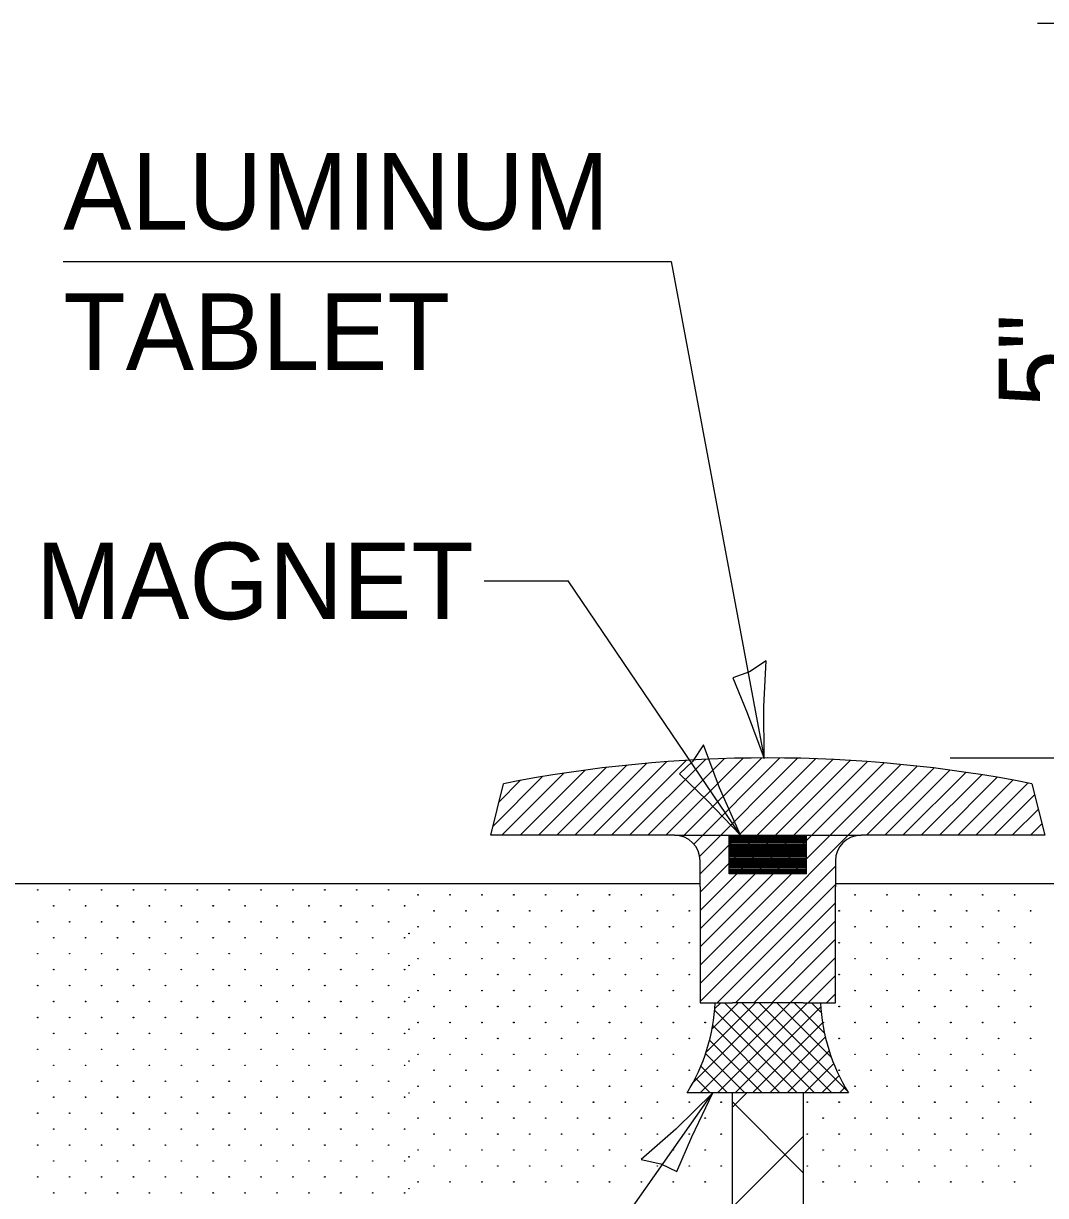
# Model space of a CAD drawing. Extents: x 99977 to 100657, y 99437 to 99877.
# Drawn here: x 100098.18 to 100136.23, y 99552.95 to 99596.6 of the extents above; entities that cross this region are included whole.
import ezdxf

# ---------------------------------------------------------------- set-up
doc = ezdxf.new("R2010")
doc.units = 0
for name, color, linetype in [('Design_PR_Roadway Dimensions', 7, 'Continuous'), ('Design_PR_Roadway Notes', 7, 'Continuous'), ('Level 21', 7, 'Continuous'), ('Level 43', 7, 'Continuous'), ('Level 54', 7, 'Continuous'), ('Level 8', 7, 'Continuous'), ('Stage_Construction Traffic Control', 7, 'Continuous'), ('Topo_NonHighway Improvements', 7, 'Continuous')]:
    doc.layers.add(name, color=color, linetype=linetype)

msp = doc.modelspace()

# ---------------------------------------------------------------- linework, layer by layer
at = {"layer": 'Design_PR_Roadway Notes'}
for p, q in [((100099.655, 99587.731), (100122.296, 99587.731)), ((100122.296, 99587.731), (100125.753, 99569.227)), ((100115.324, 99575.838), (100118.456, 99575.838)), ((100124.868, 99566.371), (100118.456, 99575.838)), ((100097.987, 99519.98), (100123.836, 99556.777))]:
    msp.add_line(p, q, dxfattribs=at)
for points in [[(100125.832, 99572.866), (100125.212, 99572.455), (100124.587, 99572.224), (100125.123, 99570.922), (100125.753, 99569.227), (100125.744, 99571.158)], [(100123.488, 99569.738), (100123.083, 99569.114), (100122.603, 99568.653), (100123.614, 99567.673), (100124.868, 99566.371), (100124.089, 99568.138)], [(100121.178, 99554.291), (100121.906, 99554.135), (100122.507, 99553.849), (100123.064, 99555.142), (100123.836, 99556.777), (100122.461, 99555.421)]]:
    msp.add_lwpolyline(points, close=True, dxfattribs=at)
at = {"layer": 'Level 21'}
for centre in [(100098.709, 99564.333), (100099.896, 99564.333), (100101.084, 99564.333), (100102.272, 99564.333), (100103.459, 99564.333), (100104.647, 99564.333), (100105.834, 99564.333), (100107.022, 99564.333), (100108.209, 99564.333), (100109.397, 99564.333), (100110.584, 99564.333), (100111.772, 99564.333), (100112.868, 99564.148), (100114.056, 99564.148), (100115.243, 99564.148), (100116.431, 99564.148), (100117.618, 99564.148), (100118.806, 99564.148), (100119.993, 99564.148), (100121.181, 99564.148), (100122.368, 99564.148), (100129.138, 99564.148), (100130.325, 99564.148), (100131.513, 99564.148), (100132.7, 99564.148), (100133.888, 99564.148), (100135.076, 99564.148), (100099.303, 99563.739), (100100.49, 99563.739), (100101.678, 99563.739), (100102.865, 99563.739), (100104.053, 99563.739), (100105.24, 99563.739), (100106.428, 99563.739), (100107.616, 99563.739), (100108.803, 99563.739), (100109.991, 99563.739), (100111.178, 99563.739), (100112.366, 99563.739), (100113.462, 99563.554), (100114.649, 99563.554), (100115.837, 99563.554), (100117.024, 99563.554), (100118.212, 99563.554), (100119.4, 99563.554), (100120.587, 99563.554), (100121.775, 99563.554), (100122.962, 99563.554), (100128.544, 99563.554), (100129.732, 99563.554), (100130.919, 99563.554), (100132.107, 99563.554), (100133.294, 99563.554), (100134.482, 99563.554), (100135.669, 99563.554), (100098.709, 99563.145), (100099.896, 99563.145), (100101.084, 99563.145), (100102.272, 99563.145), (100103.459, 99563.145), (100104.647, 99563.145), (100105.834, 99563.145), (100107.022, 99563.145), (100108.209, 99563.145), (100109.397, 99563.145), (100110.584, 99563.145), (100111.772, 99563.145), (100112.868, 99562.96), (100114.056, 99562.96), (100115.243, 99562.96), (100116.431, 99562.96), (100117.618, 99562.96), (100118.806, 99562.96), (100119.993, 99562.96), (100121.181, 99562.96), (100122.368, 99562.96), (100129.138, 99562.96), (100130.325, 99562.96), (100131.513, 99562.96), (100132.7, 99562.96), (100133.888, 99562.96), (100135.076, 99562.96), (100099.303, 99562.551), (100100.49, 99562.551), (100101.678, 99562.551), (100102.865, 99562.551), (100104.053, 99562.551), (100105.24, 99562.551), (100106.428, 99562.551), (100107.616, 99562.551), (100108.803, 99562.551), (100109.991, 99562.551), (100111.178, 99562.551), (100112.366, 99562.551), (100112.53, 99562.708), (100113.462, 99562.366), (100114.649, 99562.366), (100115.837, 99562.366), (100117.024, 99562.366), (100118.212, 99562.366), (100119.4, 99562.366), (100120.587, 99562.366), (100121.775, 99562.366), (100122.962, 99562.366), (100128.544, 99562.366), (100129.732, 99562.366), (100130.919, 99562.366), (100132.107, 99562.366), (100133.294, 99562.366), (100134.482, 99562.366), (100135.669, 99562.366), (100098.709, 99561.958), (100099.896, 99561.958), (100101.084, 99561.958), (100102.272, 99561.958), (100103.459, 99561.958), (100104.647, 99561.958), (100105.834, 99561.958), (100107.022, 99561.958), (100108.209, 99561.958), (100109.397, 99561.958), (100110.584, 99561.958), (100111.772, 99561.958), (100112.868, 99561.773), (100114.056, 99561.773), (100115.243, 99561.773), (100116.431, 99561.773), (100117.618, 99561.773), (100118.806, 99561.773), (100119.993, 99561.773), (100121.181, 99561.773), (100122.368, 99561.773), (100129.138, 99561.773), (100130.325, 99561.773), (100131.513, 99561.773), (100132.7, 99561.773), (100133.888, 99561.773), (100135.076, 99561.773), (100099.303, 99561.364), (100100.49, 99561.364), (100101.678, 99561.364), (100102.865, 99561.364), (100104.053, 99561.364), (100105.24, 99561.364), (100106.428, 99561.364), (100107.616, 99561.364), (100108.803, 99561.364), (100109.991, 99561.364), (100111.178, 99561.364), (100112.366, 99561.364), (100112.53, 99561.52), (100113.462, 99561.179), (100114.649, 99561.179), (100115.837, 99561.179), (100117.024, 99561.179), (100118.212, 99561.179), (100119.4, 99561.179), (100120.587, 99561.179), (100121.775, 99561.179), (100122.962, 99561.179), (100128.544, 99561.179), (100129.732, 99561.179), (100130.919, 99561.179), (100132.107, 99561.179), (100133.294, 99561.179), (100134.482, 99561.179), (100135.669, 99561.179), (100098.709, 99560.77), (100099.896, 99560.77), (100101.084, 99560.77), (100102.272, 99560.77), (100103.459, 99560.77), (100104.647, 99560.77), (100105.834, 99560.77), (100107.022, 99560.77), (100108.209, 99560.77), (100109.397, 99560.77), (100110.584, 99560.77), (100111.772, 99560.77), (100112.53, 99560.333), (100112.868, 99560.585), (100114.056, 99560.585), (100115.243, 99560.585), (100116.431, 99560.585), (100117.618, 99560.585), (100118.806, 99560.585), (100119.993, 99560.585), (100121.181, 99560.585), (100122.368, 99560.585), (100129.138, 99560.585), (100130.325, 99560.585), (100131.513, 99560.585), (100132.7, 99560.585), (100133.888, 99560.585), (100135.076, 99560.585), (100099.303, 99560.176), (100100.49, 99560.176), (100101.678, 99560.176), (100102.865, 99560.176), (100104.053, 99560.176), (100105.24, 99560.176), (100106.428, 99560.176), (100107.616, 99560.176), (100108.803, 99560.176), (100109.991, 99560.176), (100111.178, 99560.176), (100112.366, 99560.176), (100113.462, 99559.991), (100114.649, 99559.991), (100115.837, 99559.991), (100117.024, 99559.991), (100118.212, 99559.991), (100119.4, 99559.991), (100120.587, 99559.991), (100121.775, 99559.991), (100122.962, 99559.991), (100128.544, 99559.991), (100129.732, 99559.991), (100130.919, 99559.991), (100132.107, 99559.991), (100133.294, 99559.991), (100134.482, 99559.991), (100135.669, 99559.991), (100098.709, 99559.583), (100099.896, 99559.583), (100101.084, 99559.583), (100102.272, 99559.583), (100103.459, 99559.583), (100104.647, 99559.583), (100105.834, 99559.583), (100107.022, 99559.583), (100108.209, 99559.583), (100109.397, 99559.583), (100110.584, 99559.583), (100111.772, 99559.583), (100099.303, 99558.989), (100100.49, 99558.989), (100101.678, 99558.989), (100102.865, 99558.989), (100104.053, 99558.989), (100105.24, 99558.989), (100106.428, 99558.989), (100107.616, 99558.989), (100108.803, 99558.989), (100109.991, 99558.989), (100111.178, 99558.989), (100112.366, 99558.989), (100112.53, 99559.145), (100112.868, 99559.397), (100114.056, 99559.397), (100115.243, 99559.397), (100116.431, 99559.397), (100117.618, 99559.397), (100118.806, 99559.397), (100119.993, 99559.397), (100121.181, 99559.397), (100122.368, 99559.397), (100123.556, 99559.397), (100127.95, 99559.397), (100129.138, 99559.397), (100130.325, 99559.397), (100131.513, 99559.397), (100132.7, 99559.397), (100133.888, 99559.397), (100135.076, 99559.397), (100113.462, 99558.804), (100114.649, 99558.804), (100115.837, 99558.804), (100117.024, 99558.804), (100118.212, 99558.804), (100119.4, 99558.804), (100120.587, 99558.804), (100121.775, 99558.804), (100122.962, 99558.804), (100128.544, 99558.804), (100129.732, 99558.804), (100130.919, 99558.804), (100132.107, 99558.804), (100133.294, 99558.804), (100134.482, 99558.804), (100135.669, 99558.804), (100098.709, 99558.395), (100099.896, 99558.395), (100101.084, 99558.395), (100102.272, 99558.395), (100103.459, 99558.395), (100104.647, 99558.395), (100105.834, 99558.395), (100107.022, 99558.395), (100108.209, 99558.395), (100109.397, 99558.395), (100110.584, 99558.395), (100111.772, 99558.395), (100112.868, 99558.21), (100114.056, 99558.21), (100115.243, 99558.21), (100116.431, 99558.21), (100117.618, 99558.21), (100118.806, 99558.21), (100119.993, 99558.21), (100121.181, 99558.21), (100122.368, 99558.21), (100129.138, 99558.21), (100130.325, 99558.21), (100131.513, 99558.21), (100132.7, 99558.21), (100133.888, 99558.21), (100135.076, 99558.21), (100099.303, 99557.801), (100100.49, 99557.801), (100101.678, 99557.801), (100102.865, 99557.801), (100104.053, 99557.801), (100105.24, 99557.801), (100106.428, 99557.801), (100107.616, 99557.801), (100108.803, 99557.801), (100109.991, 99557.801), (100111.178, 99557.801), (100112.366, 99557.801), (100112.53, 99557.958), (100113.462, 99557.616), (100114.649, 99557.616), (100115.837, 99557.616), (100117.024, 99557.616), (100118.212, 99557.616), (100119.4, 99557.616), (100120.587, 99557.616), (100121.775, 99557.616), (100122.962, 99557.616), (100128.544, 99557.616), (100129.732, 99557.616), (100130.919, 99557.616), (100132.107, 99557.616), (100133.294, 99557.616), (100134.482, 99557.616), (100135.669, 99557.616), (100098.709, 99557.207), (100099.896, 99557.207), (100101.084, 99557.207), (100102.272, 99557.207), (100103.459, 99557.207), (100104.647, 99557.207), (100105.834, 99557.207), (100107.022, 99557.207), (100108.209, 99557.207), (100109.397, 99557.207), (100110.584, 99557.207), (100111.772, 99557.207), (100112.868, 99557.022), (100114.056, 99557.022), (100115.243, 99557.022), (100116.431, 99557.022), (100117.618, 99557.022), (100118.806, 99557.022), (100119.993, 99557.022), (100121.181, 99557.022), (100122.368, 99557.022), (100129.138, 99557.022), (100130.325, 99557.022), (100131.513, 99557.022), (100132.7, 99557.022), (100133.888, 99557.022), (100135.076, 99557.022), (100099.303, 99556.614), (100100.49, 99556.614), (100101.678, 99556.614), (100102.865, 99556.614), (100104.053, 99556.614), (100105.24, 99556.614), (100106.428, 99556.614), (100107.616, 99556.614), (100108.803, 99556.614), (100109.991, 99556.614), (100111.178, 99556.614), (100112.366, 99556.614), (100112.53, 99556.77), (100113.462, 99556.429), (100114.649, 99556.429), (100115.837, 99556.429), (100117.024, 99556.429), (100118.212, 99556.429), (100119.4, 99556.429), (100120.587, 99556.429), (100121.775, 99556.429), (100122.962, 99556.429), (100124.15, 99556.429), (100127.356, 99556.429), (100128.544, 99556.429), (100129.732, 99556.429), (100130.919, 99556.429), (100132.107, 99556.429), (100133.294, 99556.429), (100134.482, 99556.429), (100135.669, 99556.429), (100098.709, 99556.02), (100099.896, 99556.02), (100101.084, 99556.02), (100102.272, 99556.02), (100103.459, 99556.02), (100104.647, 99556.02), (100105.834, 99556.02), (100107.022, 99556.02), (100108.209, 99556.02), (100109.397, 99556.02), (100110.584, 99556.02), (100111.772, 99556.02), (100112.868, 99555.835), (100114.056, 99555.835), (100115.243, 99555.835), (100116.431, 99555.835), (100117.618, 99555.835), (100118.806, 99555.835), (100119.993, 99555.835), (100121.181, 99555.835), (100122.368, 99555.835), (100123.556, 99555.835), (100127.95, 99555.835), (100129.138, 99555.835), (100130.325, 99555.835), (100131.513, 99555.835), (100132.7, 99555.835), (100133.888, 99555.835), (100135.076, 99555.835), (100099.303, 99555.426), (100100.49, 99555.426), (100101.678, 99555.426), (100102.865, 99555.426), (100104.053, 99555.426), (100105.24, 99555.426), (100106.428, 99555.426), (100107.616, 99555.426), (100108.803, 99555.426), (100109.991, 99555.426), (100111.178, 99555.426), (100112.366, 99555.426), (100113.462, 99555.241), (100114.649, 99555.241), (100115.837, 99555.241), (100117.024, 99555.241), (100118.212, 99555.241), (100119.4, 99555.241), (100120.587, 99555.241), (100121.775, 99555.241), (100122.962, 99555.241), (100124.15, 99555.241), (100127.356, 99555.241), (100128.544, 99555.241), (100129.732, 99555.241), (100130.919, 99555.241), (100132.107, 99555.241), (100133.294, 99555.241), (100134.482, 99555.241), (100135.669, 99555.241), (100098.709, 99554.832), (100099.896, 99554.832), (100101.084, 99554.832), (100102.272, 99554.832), (100103.459, 99554.832), (100104.647, 99554.832), (100105.834, 99554.832), (100107.022, 99554.832), (100108.209, 99554.832), (100109.397, 99554.832), (100110.584, 99554.832), (100111.772, 99554.832), (100112.868, 99554.647), (100114.056, 99554.647), (100115.243, 99554.647), (100116.431, 99554.647), (100117.618, 99554.647), (100118.806, 99554.647), (100119.993, 99554.647), (100121.181, 99554.647), (100122.368, 99554.647), (100123.556, 99554.647), (100127.95, 99554.647), (100129.138, 99554.647), (100130.325, 99554.647), (100131.513, 99554.647), (100132.7, 99554.647), (100133.888, 99554.647), (100135.076, 99554.647), (100099.303, 99554.238), (100100.49, 99554.238), (100101.678, 99554.238), (100102.865, 99554.238), (100104.053, 99554.238), (100105.24, 99554.238), (100106.428, 99554.238), (100107.616, 99554.238), (100108.803, 99554.238), (100109.991, 99554.238), (100111.178, 99554.238), (100112.366, 99554.238), (100112.53, 99554.395), (100113.462, 99554.053), (100114.649, 99554.053), (100115.837, 99554.053), (100117.024, 99554.053), (100118.212, 99554.053), (100119.4, 99554.053), (100120.587, 99554.053), (100121.775, 99554.053), (100122.962, 99554.053), (100124.15, 99554.053), (100127.356, 99554.053), (100128.544, 99554.053), (100129.732, 99554.053), (100130.919, 99554.053), (100132.107, 99554.053), (100133.294, 99554.053), (100134.482, 99554.053), (100135.669, 99554.053), (100098.709, 99553.645), (100099.896, 99553.645), (100101.084, 99553.645), (100102.272, 99553.645), (100103.459, 99553.645), (100104.647, 99553.645), (100105.834, 99553.645), (100107.022, 99553.645), (100108.209, 99553.645), (100109.397, 99553.645), (100110.584, 99553.645), (100111.772, 99553.645), (100112.868, 99553.46), (100114.056, 99553.46), (100115.243, 99553.46), (100116.431, 99553.46), (100117.618, 99553.46), (100118.806, 99553.46), (100119.993, 99553.46), (100121.181, 99553.46), (100122.368, 99553.46), (100123.556, 99553.46), (100127.95, 99553.46), (100129.138, 99553.46), (100130.325, 99553.46), (100131.513, 99553.46), (100132.7, 99553.46), (100133.888, 99553.46), (100135.076, 99553.46), (100099.303, 99553.051), (100100.49, 99553.051), (100101.678, 99553.051), (100102.865, 99553.051), (100104.053, 99553.051), (100105.24, 99553.051), (100106.428, 99553.051), (100107.616, 99553.051), (100108.803, 99553.051), (100109.991, 99553.051), (100111.178, 99553.051), (100112.366, 99553.051), (100112.53, 99553.207)]:
    msp.add_circle(centre, 0.0112, dxfattribs=at)
at = {"layer": 'Level 43'}
for p, q in [((100156.915, 99596.595), (100135.922, 99596.595)), ((100132.677, 99569.247), (100150.569, 99569.247))]:
    msp.add_line(p, q, dxfattribs=at)
at = {"layer": 'Level 54'}
for points in [[(100118.707, 99566.371), (100121.382, 99569.047)], [(100119.384, 99566.371), (100122.12, 99569.102)], [(100120.063, 99566.371), (100122.845, 99569.153)], [(100120.74, 99566.371), (100123.566, 99569.193)], [(100121.421, 99566.371), (100124.275, 99569.223)], [(100122.096, 99566.371), (100124.97, 99569.239)], [(100122.723, 99566.315), (100125.654, 99569.242)], [(100123.13, 99566.041), (100126.328, 99569.242)], [(100123.355, 99565.587), (100126.999, 99569.232)], [(100123.365, 99564.925), (100127.661, 99569.215)], [(100123.365, 99564.247), (100128.311, 99569.188)], [(100123.365, 99563.565), (100128.954, 99569.153)], [(100123.365, 99562.887), (100129.594, 99569.114)], [(100123.365, 99562.209), (100130.215, 99569.058)], [(100115.99, 99566.371), (100118.3, 99568.675)], [(100116.669, 99566.371), (100119.092, 99568.792)], [(100117.346, 99566.371), (100119.869, 99568.895)], [(100118.028, 99566.371), (100120.635, 99568.976)], [(100123.365, 99561.531), (100130.84, 99569.004)], [(100123.365, 99560.853), (100131.453, 99568.941)], [(100129.562, 99566.371), (100132.065, 99568.871)], [(100130.239, 99566.371), (100132.666, 99568.792)], [(100130.92, 99566.371), (100133.256, 99568.706)], [(100131.6, 99566.371), (100133.85, 99568.62)], [(100115.659, 99566.712), (100117.496, 99568.549)], [(100115.885, 99567.617), (100116.673, 99568.404)], [(100132.276, 99566.371), (100134.432, 99568.526)], [(100132.956, 99566.371), (100135.009, 99568.424)], [(100133.633, 99566.371), (100135.576, 99568.314)], [(100134.312, 99566.371), (100135.825, 99567.879)], [(100134.989, 99566.371), (100135.96, 99567.339)], [(100135.668, 99566.371), (100136.093, 99566.794)], [(100123.365, 99560.175), (100128.405, 99565.211)], [(100124.005, 99560.132), (100128.405, 99564.533)], [(100124.682, 99560.132), (100128.405, 99563.855)], [(100125.362, 99560.132), (100128.405, 99563.177)], [(100126.038, 99560.132), (100128.405, 99562.499)], [(100126.718, 99560.132), (100128.405, 99561.821)], [(100127.393, 99560.132), (100128.405, 99561.143)], [(100128.074, 99560.132), (100128.405, 99560.463)]]:
    msp.add_lwpolyline(points, dxfattribs=at)
at = {"layer": 'Level 8'}
for p, q in [((100115.572, 99566.371), (100116.053, 99568.287)), ((100135.723, 99568.287), (100136.203, 99566.371)), ((100122.409, 99566.371), (100115.572, 99566.371)), ((100122.409, 99566.371), (100129.366, 99566.371)), ((100124.447, 99564.928), (100124.447, 99566.371)), ((100124.447, 99566.343), (100127.323, 99566.343)), ((100124.447, 99566.293), (100127.323, 99566.293)), ((100124.447, 99566.191), (100127.328, 99566.191)), ((100124.447, 99566.092), (100127.328, 99566.092)), ((100124.447, 99566.041), (100127.328, 99566.041)), ((100124.447, 99565.995), (100127.323, 99565.995)), ((100124.452, 99566.242), (100127.328, 99566.242)), ((100124.452, 99566.143), (100127.328, 99566.143)), ((100127.323, 99564.928), (100127.323, 99566.371)), ((100136.203, 99566.371), (100129.366, 99566.371)), ((100124.447, 99565.944), (100127.323, 99565.944)), ((100124.447, 99565.893), (100127.323, 99565.893)), ((100124.447, 99565.845), (100127.328, 99565.845)), ((100124.447, 99565.571), (100127.328, 99565.571)), ((100124.452, 99565.794), (100127.328, 99565.794)), ((100124.452, 99565.744), (100127.332, 99565.744)), ((100124.452, 99565.705), (100127.332, 99565.705)), ((100124.452, 99565.661), (100127.328, 99565.661)), ((100124.452, 99565.622), (100127.328, 99565.622)), ((100123.365, 99564.443), (100123.365, 99565.41)), ((100124.447, 99565.52), (100127.328, 99565.52)), ((100124.447, 99565.47), (100127.328, 99565.47)), ((100124.447, 99565.363), (100127.323, 99565.363)), ((100124.447, 99565.317), (100127.323, 99565.317)), ((100124.447, 99565.262), (100127.323, 99565.262)), ((100124.447, 99565.211), (100127.328, 99565.211)), ((100124.447, 99565.163), (100127.328, 99565.163)), ((100124.447, 99565.109), (100127.328, 99565.109)), ((100124.452, 99565.419), (100127.328, 99565.419)), ((100128.405, 99565.41), (100128.405, 99564.451)), ((100124.447, 99565.058), (100127.323, 99565.058)), ((100124.447, 99565.007), (100127.323, 99565.007)), ((100127.323, 99564.928), (100124.447, 99564.928)), ((100124.452, 99564.952), (100127.328, 99564.952)), ((100095.456, 99564.568), (100123.365, 99564.568)), ((100123.365, 99564.443), (100123.365, 99560.132)), ((100128.405, 99564.568), (100156.322, 99564.568)), ((100128.405, 99560.132), (100128.405, 99564.451)), ((100123.365, 99560.132), (100124.57, 99560.132)), ((100127.206, 99560.132), (100124.57, 99560.132)), ((100127.206, 99560.132), (100128.405, 99560.132)), ((100128.888, 99556.777), (100122.887, 99556.777)), ((100124.57, 99532.16), (100124.57, 99556.777)), ((100127.206, 99556.777), (100127.206, 99531.682))]:
    msp.add_line(p, q, dxfattribs=at)
for centre, radius, start, end in [((100125.886, 99518.362), 50.885, 78.8556, 101.1444), ((100122.408, 99565.409), 0.96, 0, 90), ((100129.365, 99565.409), 0.96, 90, 180), ((100116.824, 99560.501), 7.116, 328.4533, 357.0237), ((100134.95, 99560.501), 7.116, 182.9763, 211.5451)]:
    msp.add_arc(centre, radius, start, end, dxfattribs=at)
at = {"layer": 'Stage_Construction Traffic Control'}
for p, q in [((100127.626, 99556.777), (100124.275, 99560.132)), ((100128.272, 99556.777), (100124.922, 99560.132)), ((100128.834, 99556.868), (100125.568, 99560.132)), ((100128.253, 99558.094), (100126.218, 99560.132)), ((100127.994, 99559.004), (100126.866, 99560.132)), ((100127.872, 99559.771), (100127.511, 99560.132)), ((100126.979, 99556.777), (100123.912, 99559.846)), ((100126.333, 99556.777), (100123.836, 99559.278)), ((100125.682, 99556.777), (100123.718, 99558.74)), ((100125.035, 99556.777), (100123.574, 99558.243)), ((100124.389, 99556.777), (100123.396, 99557.772)), ((100123.742, 99556.777), (100123.193, 99557.326))]:
    msp.add_line(p, q, dxfattribs=at)
for points in [[(100123.112, 99557.166), (100126.078, 99560.132)], [(100123.37, 99556.777), (100126.725, 99560.132)], [(100123.59, 99558.29), (100125.432, 99560.132)], [(100123.812, 99559.164), (100124.781, 99560.132)], [(100123.914, 99559.912), (100124.134, 99560.132)], [(100124.016, 99556.777), (100127.371, 99560.132)], [(100124.667, 99556.777), (100127.854, 99559.967)], [(100125.314, 99556.777), (100127.924, 99559.387)], [(100125.96, 99556.777), (100128.029, 99558.847)], [(100126.61, 99556.777), (100128.17, 99558.338)], [(100127.258, 99556.777), (100128.342, 99557.863)], [(100127.903, 99556.777), (100128.538, 99557.413)], [(100128.554, 99556.777), (100128.763, 99556.989)]]:
    msp.add_lwpolyline(points, dxfattribs=at)
at = {"layer": 'Topo_NonHighway Improvements'}
for points in [[(100124.57, 99556.244), (100125.103, 99556.777)], [(100127.206, 99553.799), (100124.57, 99556.44)], [(100124.57, 99552.514), (100127.206, 99555.152)]]:
    msp.add_lwpolyline(points, dxfattribs=at)

# ---------------------------------------------------------------- texts
at = {"layer": 'Design_PR_Roadway Dimensions'}
msp.add_text('5"', height=2.85, rotation=90, dxfattribs=at).set_placement((100137.336, 99582.31))
at = {"layer": 'Design_PR_Roadway Notes'}
for s, p in [('ALUMINUM', (100099.657, 99588.919)), ('TABLET', (100099.657, 99583.694)), ('MAGNET', (100098.638, 99574.414))]:
    msp.add_text(s, height=2.85, dxfattribs=at).set_placement(p)

doc.saveas('drawing.dxf')
